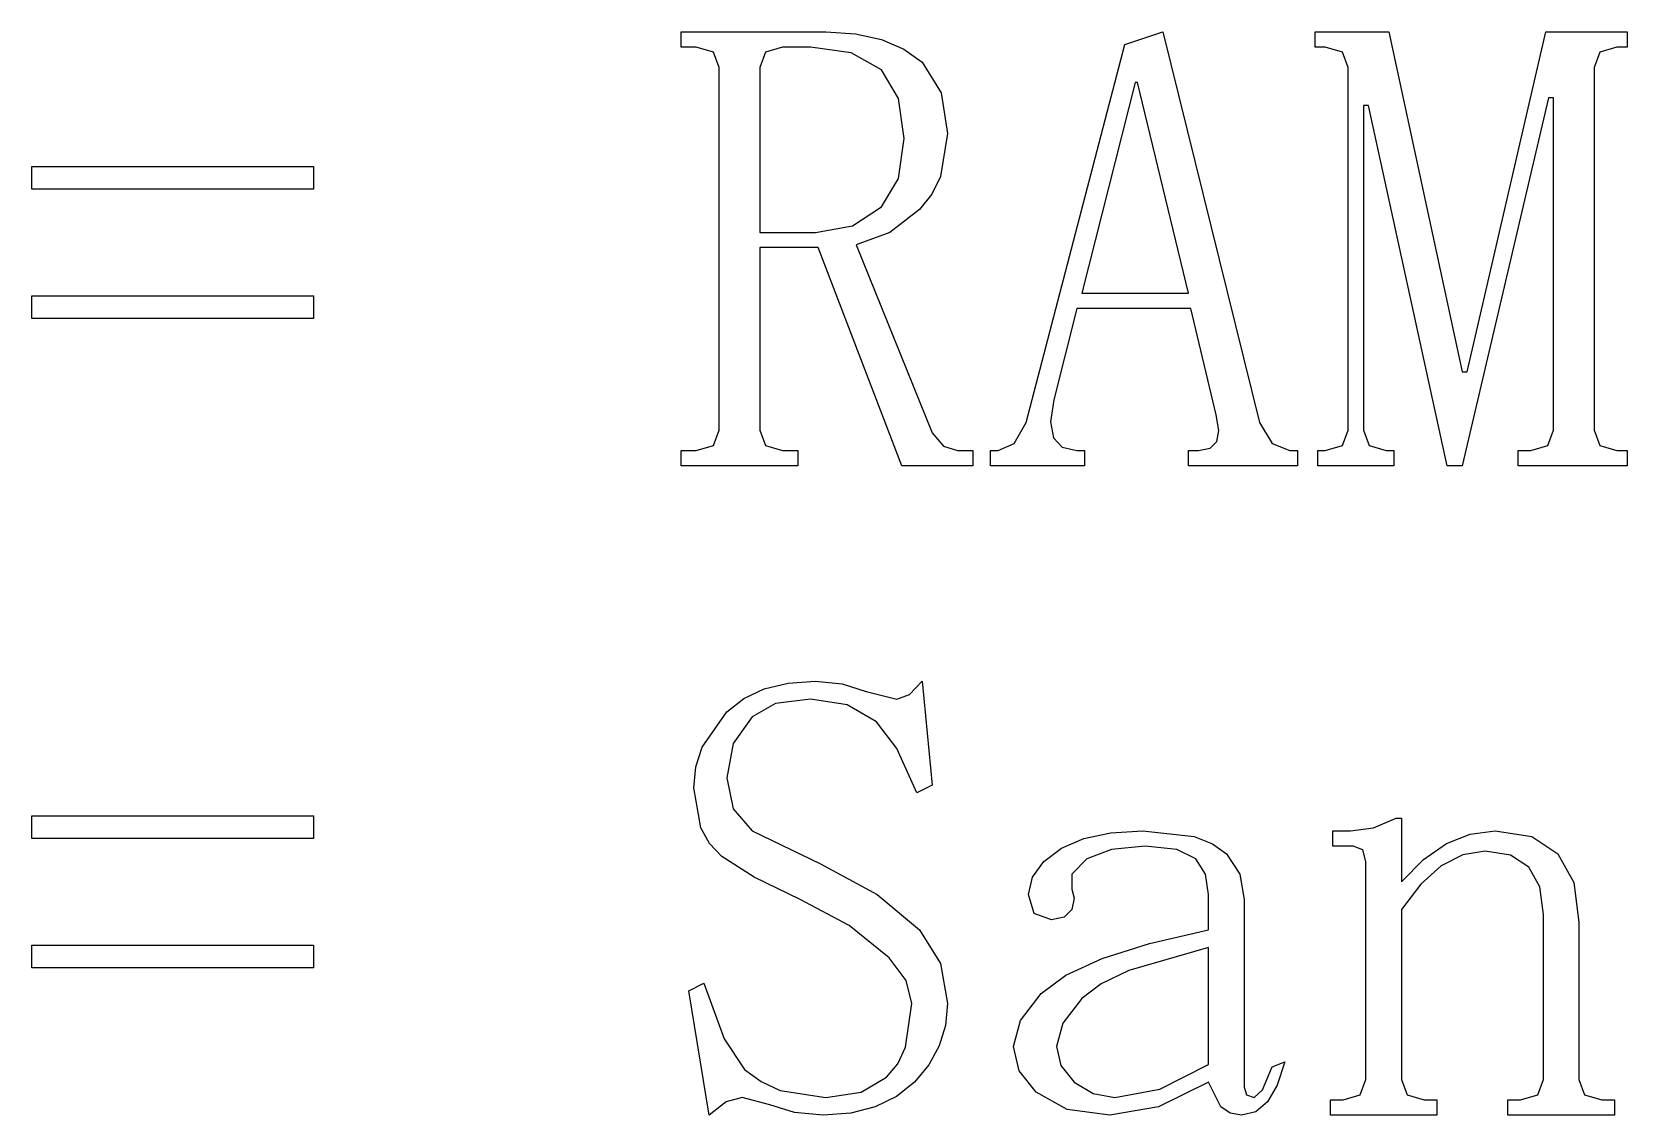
# Model space of a CAD drawing. Extents: x 0 to 621, y -370 to 0.
# Drawn here: x 98.03 to 120.91, y -289.4 to -273.87 of the extents above; entities that cross this region are included whole.
import ezdxf

# ---------------------------------------------------------------- set-up
doc = ezdxf.new("R2010")
doc.units = 0
doc.layers.get('0').update_dxf_attribs({"linetype": 'CONTINUOUS'})

# ---------------------------------------------------------------- blocks, each defined once
blk = doc.blocks.new('BLOCK_919')
at = {"color": 7}
blk.add_lwpolyline([(98.033, -276.124), (98.033, -275.797)], dxfattribs=at)
blk = doc.blocks.new('BLOCK_920')
at = {"color": 7}
blk.add_lwpolyline([(98.033, -275.797), (102.07, -275.797)], dxfattribs=at)
blk = doc.blocks.new('BLOCK_921')
at = {"color": 7}
blk.add_lwpolyline([(102.07, -275.797), (102.07, -276.124)], dxfattribs=at)
blk = doc.blocks.new('BLOCK_922')
at = {"color": 7}
blk.add_lwpolyline([(102.07, -276.124), (98.033, -276.124)], dxfattribs=at)
blk = doc.blocks.new('BLOCK_923')
at = {"color": 7}
blk.add_lwpolyline([(98.033, -277.979), (98.033, -277.652)], dxfattribs=at)
blk = doc.blocks.new('BLOCK_924')
at = {"color": 7}
blk.add_lwpolyline([(98.033, -277.652), (102.07, -277.652)], dxfattribs=at)
blk = doc.blocks.new('BLOCK_925')
at = {"color": 7}
blk.add_lwpolyline([(102.07, -277.652), (102.07, -277.979)], dxfattribs=at)
blk = doc.blocks.new('BLOCK_926')
at = {"color": 7}
blk.add_lwpolyline([(102.07, -277.979), (98.033, -277.979)], dxfattribs=at)
blk = doc.blocks.new('BLOCK_927')
at = {"color": 7}
blk.add_lwpolyline([(109.415, -273.87), (109.842, -273.897)], dxfattribs=at)
blk = doc.blocks.new('BLOCK_928')
at = {"color": 7}
blk.add_lwpolyline([(109.842, -273.897), (110.215, -273.979)], dxfattribs=at)
blk = doc.blocks.new('BLOCK_929')
at = {"color": 7}
blk.add_lwpolyline([(110.215, -273.979), (110.533, -274.115)], dxfattribs=at)
blk = doc.blocks.new('BLOCK_930')
at = {"color": 7}
blk.add_lwpolyline([(110.533, -274.115), (110.797, -274.306)], dxfattribs=at)
blk = doc.blocks.new('BLOCK_931')
at = {"color": 7}
blk.add_lwpolyline([(110.797, -274.306), (111.07, -274.743)], dxfattribs=at)
blk = doc.blocks.new('BLOCK_932')
at = {"color": 7}
blk.add_lwpolyline([(111.07, -274.743), (111.16, -275.324)], dxfattribs=at)
blk = doc.blocks.new('BLOCK_933')
at = {"color": 7}
blk.add_lwpolyline([(111.16, -275.324), (111.06, -275.943)], dxfattribs=at)
blk = doc.blocks.new('BLOCK_934')
at = {"color": 7}
blk.add_lwpolyline([(111.06, -275.943), (110.935, -276.197)], dxfattribs=at)
blk = doc.blocks.new('BLOCK_935')
at = {"color": 7}
blk.add_lwpolyline([(110.935, -276.197), (110.76, -276.415)], dxfattribs=at)
blk = doc.blocks.new('BLOCK_936')
at = {"color": 7}
blk.add_lwpolyline([(110.76, -276.415), (110.333, -276.743)], dxfattribs=at)
blk = doc.blocks.new('BLOCK_937')
at = {"color": 7}
blk.add_lwpolyline([(110.333, -276.743), (109.851, -276.924)], dxfattribs=at)
blk = doc.blocks.new('BLOCK_938')
at = {"color": 7}
blk.add_lwpolyline([(109.851, -276.924), (110.942, -279.615)], dxfattribs=at)
blk = doc.blocks.new('BLOCK_939')
at = {"color": 7}
blk.add_lwpolyline([(110.942, -279.615), (111.106, -279.806)], dxfattribs=at)
blk = doc.blocks.new('BLOCK_940')
at = {"color": 7}
blk.add_lwpolyline([(111.106, -279.806), (111.306, -279.87)], dxfattribs=at)
blk = doc.blocks.new('BLOCK_941')
at = {"color": 7}
blk.add_lwpolyline([(111.306, -279.87), (111.524, -279.87)], dxfattribs=at)
blk = doc.blocks.new('BLOCK_942')
at = {"color": 7}
blk.add_lwpolyline([(111.524, -279.87), (111.524, -280.088)], dxfattribs=at)
blk = doc.blocks.new('BLOCK_943')
at = {"color": 7}
blk.add_lwpolyline([(111.524, -280.088), (110.506, -280.088)], dxfattribs=at)
blk = doc.blocks.new('BLOCK_944')
at = {"color": 7}
blk.add_lwpolyline([(110.506, -280.088), (109.306, -276.961)], dxfattribs=at)
blk = doc.blocks.new('BLOCK_945')
at = {"color": 7}
blk.add_lwpolyline([(109.306, -276.961), (108.47, -276.961)], dxfattribs=at)
blk = doc.blocks.new('BLOCK_946')
at = {"color": 7}
blk.add_lwpolyline([(108.47, -276.961), (108.47, -279.579)], dxfattribs=at)
blk = doc.blocks.new('BLOCK_947')
at = {"color": 7}
blk.add_lwpolyline([(108.47, -279.579), (108.551, -279.797)], dxfattribs=at)
blk = doc.blocks.new('BLOCK_948')
at = {"color": 7}
blk.add_lwpolyline([(108.551, -279.797), (108.797, -279.87)], dxfattribs=at)
blk = doc.blocks.new('BLOCK_949')
at = {"color": 7}
blk.add_lwpolyline([(108.797, -279.87), (109.015, -279.87)], dxfattribs=at)
blk = doc.blocks.new('BLOCK_950')
at = {"color": 7}
blk.add_lwpolyline([(109.015, -279.87), (109.015, -280.088)], dxfattribs=at)
blk = doc.blocks.new('BLOCK_951')
at = {"color": 7}
blk.add_lwpolyline([(109.015, -280.088), (107.342, -280.088)], dxfattribs=at)
blk = doc.blocks.new('BLOCK_952')
at = {"color": 7}
blk.add_lwpolyline([(107.342, -280.088), (107.342, -279.87)], dxfattribs=at)
blk = doc.blocks.new('BLOCK_953')
at = {"color": 7}
blk.add_lwpolyline([(107.342, -279.87), (107.56, -279.87)], dxfattribs=at)
blk = doc.blocks.new('BLOCK_954')
at = {"color": 7}
blk.add_lwpolyline([(107.56, -279.87), (107.806, -279.797)], dxfattribs=at)
blk = doc.blocks.new('BLOCK_955')
at = {"color": 7}
blk.add_lwpolyline([(107.806, -279.797), (107.888, -279.579)], dxfattribs=at)
blk = doc.blocks.new('BLOCK_956')
at = {"color": 7}
blk.add_lwpolyline([(107.888, -279.579), (107.888, -274.379)], dxfattribs=at)
blk = doc.blocks.new('BLOCK_957')
at = {"color": 7}
blk.add_lwpolyline([(107.888, -274.379), (107.806, -274.161)], dxfattribs=at)
blk = doc.blocks.new('BLOCK_958')
at = {"color": 7}
blk.add_lwpolyline([(107.806, -274.161), (107.56, -274.088)], dxfattribs=at)
blk = doc.blocks.new('BLOCK_959')
at = {"color": 7}
blk.add_lwpolyline([(107.56, -274.088), (107.342, -274.088)], dxfattribs=at)
blk = doc.blocks.new('BLOCK_960')
at = {"color": 7}
blk.add_lwpolyline([(107.342, -274.088), (107.342, -273.87)], dxfattribs=at)
blk = doc.blocks.new('BLOCK_961')
at = {"color": 7}
blk.add_lwpolyline([(107.342, -273.87), (109.415, -273.87)], dxfattribs=at)
blk = doc.blocks.new('BLOCK_962')
at = {"color": 7}
blk.add_lwpolyline([(108.47, -276.743), (109.27, -276.743)], dxfattribs=at)
blk = doc.blocks.new('BLOCK_963')
at = {"color": 7}
blk.add_lwpolyline([(109.27, -276.743), (109.797, -276.652)], dxfattribs=at)
blk = doc.blocks.new('BLOCK_964')
at = {"color": 7}
blk.add_lwpolyline([(109.797, -276.652), (110.215, -276.379)], dxfattribs=at)
blk = doc.blocks.new('BLOCK_965')
at = {"color": 7}
blk.add_lwpolyline([(110.215, -276.379), (110.46, -275.97)], dxfattribs=at)
blk = doc.blocks.new('BLOCK_966')
at = {"color": 7}
blk.add_lwpolyline([(110.46, -275.97), (110.542, -275.397)], dxfattribs=at)
blk = doc.blocks.new('BLOCK_967')
at = {"color": 7}
blk.add_lwpolyline([(110.542, -275.397), (110.46, -274.824)], dxfattribs=at)
blk = doc.blocks.new('BLOCK_968')
at = {"color": 7}
blk.add_lwpolyline([(110.46, -274.824), (110.215, -274.415)], dxfattribs=at)
blk = doc.blocks.new('BLOCK_969')
at = {"color": 7}
blk.add_lwpolyline([(110.215, -274.415), (109.779, -274.17)], dxfattribs=at)
blk = doc.blocks.new('BLOCK_970')
at = {"color": 7}
blk.add_lwpolyline([(109.779, -274.17), (109.197, -274.088)], dxfattribs=at)
blk = doc.blocks.new('BLOCK_971')
at = {"color": 7}
blk.add_lwpolyline([(109.197, -274.088), (108.797, -274.088)], dxfattribs=at)
blk = doc.blocks.new('BLOCK_972')
at = {"color": 7}
blk.add_lwpolyline([(108.797, -274.088), (108.551, -274.161)], dxfattribs=at)
blk = doc.blocks.new('BLOCK_973')
at = {"color": 7}
blk.add_lwpolyline([(108.551, -274.161), (108.47, -274.379)], dxfattribs=at)
blk = doc.blocks.new('BLOCK_974')
at = {"color": 7}
blk.add_lwpolyline([(108.47, -274.379), (108.47, -276.743)], dxfattribs=at)
blk = doc.blocks.new('BLOCK_975')
at = {"color": 7}
blk.add_lwpolyline([(114.651, -277.834), (113.015, -277.834)], dxfattribs=at)
blk = doc.blocks.new('BLOCK_976')
at = {"color": 7}
blk.add_lwpolyline([(113.015, -277.834), (112.688, -279.143)], dxfattribs=at)
blk = doc.blocks.new('BLOCK_977')
at = {"color": 7}
blk.add_lwpolyline([(112.688, -279.143), (112.64, -279.461)], dxfattribs=at)
blk = doc.blocks.new('BLOCK_978')
at = {"color": 7}
blk.add_lwpolyline([(112.64, -279.461), (112.679, -279.688)], dxfattribs=at)
blk = doc.blocks.new('BLOCK_979')
at = {"color": 7}
blk.add_lwpolyline([(112.679, -279.688), (112.804, -279.824)], dxfattribs=at)
blk = doc.blocks.new('BLOCK_980')
at = {"color": 7}
blk.add_lwpolyline([(112.804, -279.824), (113.015, -279.87)], dxfattribs=at)
blk = doc.blocks.new('BLOCK_981')
at = {"color": 7}
blk.add_lwpolyline([(113.015, -279.87), (113.124, -279.87)], dxfattribs=at)
blk = doc.blocks.new('BLOCK_982')
at = {"color": 7}
blk.add_lwpolyline([(113.124, -279.87), (113.124, -280.088)], dxfattribs=at)
blk = doc.blocks.new('BLOCK_983')
at = {"color": 7}
blk.add_lwpolyline([(113.124, -280.088), (111.779, -280.088)], dxfattribs=at)
blk = doc.blocks.new('BLOCK_984')
at = {"color": 7}
blk.add_lwpolyline([(111.779, -280.088), (111.779, -279.87)], dxfattribs=at)
blk = doc.blocks.new('BLOCK_985')
at = {"color": 7}
blk.add_lwpolyline([(111.779, -279.87), (111.888, -279.87)], dxfattribs=at)
blk = doc.blocks.new('BLOCK_986')
at = {"color": 7}
blk.add_lwpolyline([(111.888, -279.87), (112.115, -279.77)], dxfattribs=at)
blk = doc.blocks.new('BLOCK_987')
at = {"color": 7}
blk.add_lwpolyline([(112.115, -279.77), (112.288, -279.47)], dxfattribs=at)
blk = doc.blocks.new('BLOCK_988')
at = {"color": 7}
blk.add_lwpolyline([(112.288, -279.47), (113.706, -274.052)], dxfattribs=at)
blk = doc.blocks.new('BLOCK_989')
at = {"color": 7}
blk.add_lwpolyline([(113.706, -274.052), (114.251, -273.87)], dxfattribs=at)
blk = doc.blocks.new('BLOCK_990')
at = {"color": 7}
blk.add_lwpolyline([(114.251, -273.87), (115.633, -279.47)], dxfattribs=at)
blk = doc.blocks.new('BLOCK_991')
at = {"color": 7}
blk.add_lwpolyline([(115.633, -279.47), (115.815, -279.77)], dxfattribs=at)
blk = doc.blocks.new('BLOCK_992')
at = {"color": 7}
blk.add_lwpolyline([(115.815, -279.77), (116.07, -279.87)], dxfattribs=at)
blk = doc.blocks.new('BLOCK_993')
at = {"color": 7}
blk.add_lwpolyline([(116.07, -279.87), (116.179, -279.87)], dxfattribs=at)
blk = doc.blocks.new('BLOCK_994')
at = {"color": 7}
blk.add_lwpolyline([(116.179, -279.87), (116.179, -280.088)], dxfattribs=at)
blk = doc.blocks.new('BLOCK_995')
at = {"color": 7}
blk.add_lwpolyline([(116.179, -280.088), (114.615, -280.088)], dxfattribs=at)
blk = doc.blocks.new('BLOCK_996')
at = {"color": 7}
blk.add_lwpolyline([(114.615, -280.088), (114.615, -279.87)], dxfattribs=at)
blk = doc.blocks.new('BLOCK_997')
at = {"color": 7}
blk.add_lwpolyline([(114.615, -279.87), (114.76, -279.87)], dxfattribs=at)
blk = doc.blocks.new('BLOCK_998')
at = {"color": 7}
blk.add_lwpolyline([(114.76, -279.87), (114.926, -279.838)], dxfattribs=at)
blk = doc.blocks.new('BLOCK_999')
at = {"color": 7}
blk.add_lwpolyline([(114.926, -279.838), (115.024, -279.743)], dxfattribs=at)
blk = doc.blocks.new('BLOCK_1000')
at = {"color": 7}
blk.add_lwpolyline([(115.024, -279.743), (115.054, -279.584)], dxfattribs=at)
blk = doc.blocks.new('BLOCK_1001')
at = {"color": 7}
blk.add_lwpolyline([(115.054, -279.584), (115.015, -279.361)], dxfattribs=at)
blk = doc.blocks.new('BLOCK_1002')
at = {"color": 7}
blk.add_lwpolyline([(115.015, -279.361), (114.651, -277.834)], dxfattribs=at)
blk = doc.blocks.new('BLOCK_1003')
at = {"color": 7}
blk.add_lwpolyline([(113.888, -274.597), (113.851, -274.597)], dxfattribs=at)
blk = doc.blocks.new('BLOCK_1004')
at = {"color": 7}
blk.add_lwpolyline([(113.851, -274.597), (113.088, -277.615)], dxfattribs=at)
blk = doc.blocks.new('BLOCK_1005')
at = {"color": 7}
blk.add_lwpolyline([(113.088, -277.615), (114.615, -277.615)], dxfattribs=at)
blk = doc.blocks.new('BLOCK_1006')
at = {"color": 7}
blk.add_lwpolyline([(114.615, -277.615), (113.888, -274.597)], dxfattribs=at)
blk = doc.blocks.new('BLOCK_1007')
at = {"color": 7}
blk.add_lwpolyline([(120.433, -279.579), (120.515, -279.797)], dxfattribs=at)
blk = doc.blocks.new('BLOCK_1008')
at = {"color": 7}
blk.add_lwpolyline([(120.515, -279.797), (120.76, -279.87)], dxfattribs=at)
blk = doc.blocks.new('BLOCK_1009')
at = {"color": 7}
blk.add_lwpolyline([(120.76, -279.87), (120.906, -279.87)], dxfattribs=at)
blk = doc.blocks.new('BLOCK_1010')
at = {"color": 7}
blk.add_lwpolyline([(120.906, -279.87), (120.906, -280.088)], dxfattribs=at)
blk = doc.blocks.new('BLOCK_1011')
at = {"color": 7}
blk.add_lwpolyline([(120.906, -280.088), (119.342, -280.088)], dxfattribs=at)
blk = doc.blocks.new('BLOCK_1012')
at = {"color": 7}
blk.add_lwpolyline([(119.342, -280.088), (119.342, -279.87)], dxfattribs=at)
blk = doc.blocks.new('BLOCK_1013')
at = {"color": 7}
blk.add_lwpolyline([(119.342, -279.87), (119.524, -279.87)], dxfattribs=at)
blk = doc.blocks.new('BLOCK_1014')
at = {"color": 7}
blk.add_lwpolyline([(119.524, -279.87), (119.77, -279.797)], dxfattribs=at)
blk = doc.blocks.new('BLOCK_1015')
at = {"color": 7}
blk.add_lwpolyline([(119.77, -279.797), (119.851, -279.579)], dxfattribs=at)
blk = doc.blocks.new('BLOCK_1016')
at = {"color": 7}
blk.add_lwpolyline([(119.851, -279.579), (119.851, -274.815)], dxfattribs=at)
blk = doc.blocks.new('BLOCK_1017')
at = {"color": 7}
blk.add_lwpolyline([(119.851, -274.815), (119.779, -274.815)], dxfattribs=at)
blk = doc.blocks.new('BLOCK_1018')
at = {"color": 7}
blk.add_lwpolyline([(119.779, -274.815), (118.542, -280.088)], dxfattribs=at)
blk = doc.blocks.new('BLOCK_1019')
at = {"color": 7}
blk.add_lwpolyline([(118.542, -280.088), (118.324, -280.088)], dxfattribs=at)
blk = doc.blocks.new('BLOCK_1020')
at = {"color": 7}
blk.add_lwpolyline([(118.324, -280.088), (117.197, -274.924)], dxfattribs=at)
blk = doc.blocks.new('BLOCK_1021')
at = {"color": 7}
blk.add_lwpolyline([(117.197, -274.924), (117.124, -274.924)], dxfattribs=at)
blk = doc.blocks.new('BLOCK_1022')
at = {"color": 7}
blk.add_lwpolyline([(117.124, -274.924), (117.124, -279.579)], dxfattribs=at)
blk = doc.blocks.new('BLOCK_1023')
at = {"color": 7}
blk.add_lwpolyline([(117.124, -279.579), (117.206, -279.797)], dxfattribs=at)
blk = doc.blocks.new('BLOCK_1024')
at = {"color": 7}
blk.add_lwpolyline([(117.206, -279.797), (117.451, -279.87)], dxfattribs=at)
blk = doc.blocks.new('BLOCK_1025')
at = {"color": 7}
blk.add_lwpolyline([(117.451, -279.87), (117.56, -279.87)], dxfattribs=at)
blk = doc.blocks.new('BLOCK_1026')
at = {"color": 7}
blk.add_lwpolyline([(117.56, -279.87), (117.56, -280.088)], dxfattribs=at)
blk = doc.blocks.new('BLOCK_1027')
at = {"color": 7}
blk.add_lwpolyline([(117.56, -280.088), (116.47, -280.088)], dxfattribs=at)
blk = doc.blocks.new('BLOCK_1028')
at = {"color": 7}
blk.add_lwpolyline([(116.47, -280.088), (116.47, -279.87)], dxfattribs=at)
blk = doc.blocks.new('BLOCK_1029')
at = {"color": 7}
blk.add_lwpolyline([(116.47, -279.87), (116.579, -279.87)], dxfattribs=at)
blk = doc.blocks.new('BLOCK_1030')
at = {"color": 7}
blk.add_lwpolyline([(116.579, -279.87), (116.824, -279.797)], dxfattribs=at)
blk = doc.blocks.new('BLOCK_1031')
at = {"color": 7}
blk.add_lwpolyline([(116.824, -279.797), (116.906, -279.579)], dxfattribs=at)
blk = doc.blocks.new('BLOCK_1032')
at = {"color": 7}
blk.add_lwpolyline([(116.906, -279.579), (116.906, -274.379)], dxfattribs=at)
blk = doc.blocks.new('BLOCK_1033')
at = {"color": 7}
blk.add_lwpolyline([(116.906, -274.379), (116.824, -274.161)], dxfattribs=at)
blk = doc.blocks.new('BLOCK_1034')
at = {"color": 7}
blk.add_lwpolyline([(116.824, -274.161), (116.579, -274.088)], dxfattribs=at)
blk = doc.blocks.new('BLOCK_1035')
at = {"color": 7}
blk.add_lwpolyline([(116.579, -274.088), (116.433, -274.088)], dxfattribs=at)
blk = doc.blocks.new('BLOCK_1036')
at = {"color": 7}
blk.add_lwpolyline([(116.433, -274.088), (116.433, -273.87)], dxfattribs=at)
blk = doc.blocks.new('BLOCK_1037')
at = {"color": 7}
blk.add_lwpolyline([(116.433, -273.87), (117.488, -273.87)], dxfattribs=at)
blk = doc.blocks.new('BLOCK_1038')
at = {"color": 7}
blk.add_lwpolyline([(117.488, -273.87), (118.542, -278.743)], dxfattribs=at)
blk = doc.blocks.new('BLOCK_1039')
at = {"color": 7}
blk.add_lwpolyline([(118.542, -278.743), (118.615, -278.743)], dxfattribs=at)
blk = doc.blocks.new('BLOCK_1040')
at = {"color": 7}
blk.add_lwpolyline([(118.615, -278.743), (119.742, -273.87)], dxfattribs=at)
blk = doc.blocks.new('BLOCK_1041')
at = {"color": 7}
blk.add_lwpolyline([(119.742, -273.87), (120.906, -273.87)], dxfattribs=at)
blk = doc.blocks.new('BLOCK_1042')
at = {"color": 7}
blk.add_lwpolyline([(120.906, -273.87), (120.906, -274.088)], dxfattribs=at)
blk = doc.blocks.new('BLOCK_1043')
at = {"color": 7}
blk.add_lwpolyline([(120.906, -274.088), (120.76, -274.088)], dxfattribs=at)
blk = doc.blocks.new('BLOCK_1044')
at = {"color": 7}
blk.add_lwpolyline([(120.76, -274.088), (120.515, -274.161)], dxfattribs=at)
blk = doc.blocks.new('BLOCK_1045')
at = {"color": 7}
blk.add_lwpolyline([(120.515, -274.161), (120.433, -274.379)], dxfattribs=at)
blk = doc.blocks.new('BLOCK_1046')
at = {"color": 7}
blk.add_lwpolyline([(120.433, -274.379), (120.433, -279.579)], dxfattribs=at)
blk = doc.blocks.new('BLOCK_1242')
at = {"color": 7}
blk.add_lwpolyline([(98.033, -285.434), (98.033, -285.106)], dxfattribs=at)
blk = doc.blocks.new('BLOCK_1243')
at = {"color": 7}
blk.add_lwpolyline([(98.033, -285.106), (102.07, -285.106)], dxfattribs=at)
blk = doc.blocks.new('BLOCK_1244')
at = {"color": 7}
blk.add_lwpolyline([(102.07, -285.106), (102.07, -285.434)], dxfattribs=at)
blk = doc.blocks.new('BLOCK_1245')
at = {"color": 7}
blk.add_lwpolyline([(102.07, -285.434), (98.033, -285.434)], dxfattribs=at)
blk = doc.blocks.new('BLOCK_1246')
at = {"color": 7}
blk.add_lwpolyline([(98.033, -287.288), (98.033, -286.961)], dxfattribs=at)
blk = doc.blocks.new('BLOCK_1247')
at = {"color": 7}
blk.add_lwpolyline([(98.033, -286.961), (102.07, -286.961)], dxfattribs=at)
blk = doc.blocks.new('BLOCK_1248')
at = {"color": 7}
blk.add_lwpolyline([(102.07, -286.961), (102.07, -287.288)], dxfattribs=at)
blk = doc.blocks.new('BLOCK_1249')
at = {"color": 7}
blk.add_lwpolyline([(102.07, -287.288), (98.033, -287.288)], dxfattribs=at)
blk = doc.blocks.new('BLOCK_1250')
at = {"color": 7}
blk.add_lwpolyline([(110.651, -287.797), (110.57, -287.47)], dxfattribs=at)
blk = doc.blocks.new('BLOCK_1251')
at = {"color": 7}
blk.add_lwpolyline([(110.57, -287.47), (110.324, -287.143)], dxfattribs=at)
blk = doc.blocks.new('BLOCK_1252')
at = {"color": 7}
blk.add_lwpolyline([(110.324, -287.143), (109.751, -286.679)], dxfattribs=at)
blk = doc.blocks.new('BLOCK_1253')
at = {"color": 7}
blk.add_lwpolyline([(109.751, -286.679), (109.051, -286.306)], dxfattribs=at)
blk = doc.blocks.new('BLOCK_1254')
at = {"color": 7}
blk.add_lwpolyline([(109.051, -286.306), (108.388, -285.988)], dxfattribs=at)
blk = doc.blocks.new('BLOCK_1255')
at = {"color": 7}
blk.add_lwpolyline([(108.388, -285.988), (107.924, -285.688)], dxfattribs=at)
blk = doc.blocks.new('BLOCK_1256')
at = {"color": 7}
blk.add_lwpolyline([(107.924, -285.688), (107.749, -285.504)], dxfattribs=at)
blk = doc.blocks.new('BLOCK_1257')
at = {"color": 7}
blk.add_lwpolyline([(107.749, -285.504), (107.624, -285.279)], dxfattribs=at)
blk = doc.blocks.new('BLOCK_1258')
at = {"color": 7}
blk.add_lwpolyline([(107.624, -285.279), (107.524, -284.706)], dxfattribs=at)
blk = doc.blocks.new('BLOCK_1259')
at = {"color": 7}
blk.add_lwpolyline([(107.524, -284.706), (107.554, -284.406)], dxfattribs=at)
blk = doc.blocks.new('BLOCK_1260')
at = {"color": 7}
blk.add_lwpolyline([(107.554, -284.406), (107.642, -284.124)], dxfattribs=at)
blk = doc.blocks.new('BLOCK_1261')
at = {"color": 7}
blk.add_lwpolyline([(107.642, -284.124), (107.997, -283.615)], dxfattribs=at)
blk = doc.blocks.new('BLOCK_1262')
at = {"color": 7}
blk.add_lwpolyline([(107.997, -283.615), (108.24, -283.424)], dxfattribs=at)
blk = doc.blocks.new('BLOCK_1263')
at = {"color": 7}
blk.add_lwpolyline([(108.24, -283.424), (108.533, -283.288)], dxfattribs=at)
blk = doc.blocks.new('BLOCK_1264')
at = {"color": 7}
blk.add_lwpolyline([(108.533, -283.288), (108.876, -283.206)], dxfattribs=at)
blk = doc.blocks.new('BLOCK_1265')
at = {"color": 7}
blk.add_lwpolyline([(108.876, -283.206), (109.27, -283.179)], dxfattribs=at)
blk = doc.blocks.new('BLOCK_1266')
at = {"color": 7}
blk.add_lwpolyline([(109.27, -283.179), (109.651, -283.215)], dxfattribs=at)
blk = doc.blocks.new('BLOCK_1267')
at = {"color": 7}
blk.add_lwpolyline([(109.651, -283.215), (109.997, -283.324)], dxfattribs=at)
blk = doc.blocks.new('BLOCK_1268')
at = {"color": 7}
blk.add_lwpolyline([(109.997, -283.324), (110.433, -283.434)], dxfattribs=at)
blk = doc.blocks.new('BLOCK_1269')
at = {"color": 7}
blk.add_lwpolyline([(110.433, -283.434), (110.615, -283.37)], dxfattribs=at)
blk = doc.blocks.new('BLOCK_1270')
at = {"color": 7}
blk.add_lwpolyline([(110.615, -283.37), (110.797, -283.179)], dxfattribs=at)
blk = doc.blocks.new('BLOCK_1271')
at = {"color": 7}
blk.add_lwpolyline([(110.797, -283.179), (110.942, -284.67)], dxfattribs=at)
blk = doc.blocks.new('BLOCK_1272')
at = {"color": 7}
blk.add_lwpolyline([(110.942, -284.67), (110.724, -284.779)], dxfattribs=at)
blk = doc.blocks.new('BLOCK_1273')
at = {"color": 7}
blk.add_lwpolyline([(110.724, -284.779), (110.433, -284.143)], dxfattribs=at)
blk = doc.blocks.new('BLOCK_1274')
at = {"color": 7}
blk.add_lwpolyline([(110.433, -284.143), (110.142, -283.761)], dxfattribs=at)
blk = doc.blocks.new('BLOCK_1275')
at = {"color": 7}
blk.add_lwpolyline([(110.142, -283.761), (109.724, -283.515)], dxfattribs=at)
blk = doc.blocks.new('BLOCK_1276')
at = {"color": 7}
blk.add_lwpolyline([(109.724, -283.515), (109.197, -283.434)], dxfattribs=at)
blk = doc.blocks.new('BLOCK_1277')
at = {"color": 7}
blk.add_lwpolyline([(109.197, -283.434), (108.697, -283.497)], dxfattribs=at)
blk = doc.blocks.new('BLOCK_1278')
at = {"color": 7}
blk.add_lwpolyline([(108.697, -283.497), (108.36, -283.688)], dxfattribs=at)
blk = doc.blocks.new('BLOCK_1279')
at = {"color": 7}
blk.add_lwpolyline([(108.36, -283.688), (108.088, -284.07)], dxfattribs=at)
blk = doc.blocks.new('BLOCK_1280')
at = {"color": 7}
blk.add_lwpolyline([(108.088, -284.07), (107.997, -284.561)], dxfattribs=at)
blk = doc.blocks.new('BLOCK_1281')
at = {"color": 7}
blk.add_lwpolyline([(107.997, -284.561), (108.088, -285.006)], dxfattribs=at)
blk = doc.blocks.new('BLOCK_1282')
at = {"color": 7}
blk.add_lwpolyline([(108.088, -285.006), (108.36, -285.324)], dxfattribs=at)
blk = doc.blocks.new('BLOCK_1283')
at = {"color": 7}
blk.add_lwpolyline([(108.36, -285.324), (109.342, -285.797)], dxfattribs=at)
blk = doc.blocks.new('BLOCK_1284')
at = {"color": 7}
blk.add_lwpolyline([(109.342, -285.797), (110.151, -286.234)], dxfattribs=at)
blk = doc.blocks.new('BLOCK_1285')
at = {"color": 7}
blk.add_lwpolyline([(110.151, -286.234), (110.76, -286.743)], dxfattribs=at)
blk = doc.blocks.new('BLOCK_1286')
at = {"color": 7}
blk.add_lwpolyline([(110.76, -286.743), (111.06, -287.224)], dxfattribs=at)
blk = doc.blocks.new('BLOCK_1287')
at = {"color": 7}
blk.add_lwpolyline([(111.06, -287.224), (111.16, -287.797)], dxfattribs=at)
blk = doc.blocks.new('BLOCK_1288')
at = {"color": 7}
blk.add_lwpolyline([(111.16, -287.797), (111.131, -288.113)], dxfattribs=at)
blk = doc.blocks.new('BLOCK_1289')
at = {"color": 7}
blk.add_lwpolyline([(111.131, -288.113), (111.042, -288.406)], dxfattribs=at)
blk = doc.blocks.new('BLOCK_1290')
at = {"color": 7}
blk.add_lwpolyline([(111.042, -288.406), (110.895, -288.677)], dxfattribs=at)
blk = doc.blocks.new('BLOCK_1291')
at = {"color": 7}
blk.add_lwpolyline([(110.895, -288.677), (110.688, -288.924)], dxfattribs=at)
blk = doc.blocks.new('BLOCK_1292')
at = {"color": 7}
blk.add_lwpolyline([(110.688, -288.924), (110.429, -289.131)], dxfattribs=at)
blk = doc.blocks.new('BLOCK_1293')
at = {"color": 7}
blk.add_lwpolyline([(110.429, -289.131), (110.124, -289.279)], dxfattribs=at)
blk = doc.blocks.new('BLOCK_1294')
at = {"color": 7}
blk.add_lwpolyline([(110.124, -289.279), (109.774, -289.368)], dxfattribs=at)
blk = doc.blocks.new('BLOCK_1295')
at = {"color": 7}
blk.add_lwpolyline([(109.774, -289.368), (109.379, -289.397)], dxfattribs=at)
blk = doc.blocks.new('BLOCK_1296')
at = {"color": 7}
blk.add_lwpolyline([(109.379, -289.397), (108.97, -289.361)], dxfattribs=at)
blk = doc.blocks.new('BLOCK_1297')
at = {"color": 7}
blk.add_lwpolyline([(108.97, -289.361), (108.615, -289.252)], dxfattribs=at)
blk = doc.blocks.new('BLOCK_1298')
at = {"color": 7}
blk.add_lwpolyline([(108.615, -289.252), (108.215, -289.143)], dxfattribs=at)
blk = doc.blocks.new('BLOCK_1299')
at = {"color": 7}
blk.add_lwpolyline([(108.215, -289.143), (107.988, -289.206)], dxfattribs=at)
blk = doc.blocks.new('BLOCK_1300')
at = {"color": 7}
blk.add_lwpolyline([(107.988, -289.206), (107.742, -289.397)], dxfattribs=at)
blk = doc.blocks.new('BLOCK_1301')
at = {"color": 7}
blk.add_lwpolyline([(107.742, -289.397), (107.451, -287.615)], dxfattribs=at)
blk = doc.blocks.new('BLOCK_1302')
at = {"color": 7}
blk.add_lwpolyline([(107.451, -287.615), (107.67, -287.506)], dxfattribs=at)
blk = doc.blocks.new('BLOCK_1303')
at = {"color": 7}
blk.add_lwpolyline([(107.67, -287.506), (107.96, -288.306)], dxfattribs=at)
blk = doc.blocks.new('BLOCK_1304')
at = {"color": 7}
blk.add_lwpolyline([(107.96, -288.306), (108.251, -288.743)], dxfattribs=at)
blk = doc.blocks.new('BLOCK_1305')
at = {"color": 7}
blk.add_lwpolyline([(108.251, -288.743), (108.488, -288.918)], dxfattribs=at)
blk = doc.blocks.new('BLOCK_1306')
at = {"color": 7}
blk.add_lwpolyline([(108.488, -288.918), (108.76, -289.043)], dxfattribs=at)
blk = doc.blocks.new('BLOCK_1307')
at = {"color": 7}
blk.add_lwpolyline([(108.76, -289.043), (109.415, -289.143)], dxfattribs=at)
blk = doc.blocks.new('BLOCK_1308')
at = {"color": 7}
blk.add_lwpolyline([(109.415, -289.143), (109.924, -289.07)], dxfattribs=at)
blk = doc.blocks.new('BLOCK_1309')
at = {"color": 7}
blk.add_lwpolyline([(109.924, -289.07), (110.288, -288.852)], dxfattribs=at)
blk = doc.blocks.new('BLOCK_1310')
at = {"color": 7}
blk.add_lwpolyline([(110.288, -288.852), (110.447, -288.663)], dxfattribs=at)
blk = doc.blocks.new('BLOCK_1311')
at = {"color": 7}
blk.add_lwpolyline([(110.447, -288.663), (110.56, -288.424)], dxfattribs=at)
blk = doc.blocks.new('BLOCK_1312')
at = {"color": 7}
blk.add_lwpolyline([(110.56, -288.424), (110.651, -287.797)], dxfattribs=at)
blk = doc.blocks.new('BLOCK_1313')
at = {"color": 7}
blk.add_lwpolyline([(114.906, -288.924), (114.188, -289.279)], dxfattribs=at)
blk = doc.blocks.new('BLOCK_1314')
at = {"color": 7}
blk.add_lwpolyline([(114.188, -289.279), (113.488, -289.397)], dxfattribs=at)
blk = doc.blocks.new('BLOCK_1315')
at = {"color": 7}
blk.add_lwpolyline([(113.488, -289.397), (112.879, -289.315)], dxfattribs=at)
blk = doc.blocks.new('BLOCK_1316')
at = {"color": 7}
blk.add_lwpolyline([(112.879, -289.315), (112.433, -289.07)], dxfattribs=at)
blk = doc.blocks.new('BLOCK_1317')
at = {"color": 7}
blk.add_lwpolyline([(112.433, -289.07), (112.188, -288.761)], dxfattribs=at)
blk = doc.blocks.new('BLOCK_1318')
at = {"color": 7}
blk.add_lwpolyline([(112.188, -288.761), (112.106, -288.415)], dxfattribs=at)
blk = doc.blocks.new('BLOCK_1319')
at = {"color": 7}
blk.add_lwpolyline([(112.106, -288.415), (112.206, -288.043)], dxfattribs=at)
blk = doc.blocks.new('BLOCK_1320')
at = {"color": 7}
blk.add_lwpolyline([(112.206, -288.043), (112.506, -287.652)], dxfattribs=at)
blk = doc.blocks.new('BLOCK_1321')
at = {"color": 7}
blk.add_lwpolyline([(112.506, -287.652), (112.86, -287.39)], dxfattribs=at)
blk = doc.blocks.new('BLOCK_1322')
at = {"color": 7}
blk.add_lwpolyline([(112.86, -287.39), (113.379, -287.152)], dxfattribs=at)
blk = doc.blocks.new('BLOCK_1323')
at = {"color": 7}
blk.add_lwpolyline([(113.379, -287.152), (114.06, -286.936)], dxfattribs=at)
blk = doc.blocks.new('BLOCK_1324')
at = {"color": 7}
blk.add_lwpolyline([(114.06, -286.936), (114.906, -286.743)], dxfattribs=at)
blk = doc.blocks.new('BLOCK_1325')
at = {"color": 7}
blk.add_lwpolyline([(114.906, -286.743), (114.906, -286.234)], dxfattribs=at)
blk = doc.blocks.new('BLOCK_1326')
at = {"color": 7}
blk.add_lwpolyline([(114.906, -286.234), (114.86, -285.943)], dxfattribs=at)
blk = doc.blocks.new('BLOCK_1327')
at = {"color": 7}
blk.add_lwpolyline([(114.86, -285.943), (114.724, -285.724)], dxfattribs=at)
blk = doc.blocks.new('BLOCK_1328')
at = {"color": 7}
blk.add_lwpolyline([(114.724, -285.724), (114.451, -285.588)], dxfattribs=at)
blk = doc.blocks.new('BLOCK_1329')
at = {"color": 7}
blk.add_lwpolyline([(114.451, -285.588), (113.997, -285.543)], dxfattribs=at)
blk = doc.blocks.new('BLOCK_1330')
at = {"color": 7}
blk.add_lwpolyline([(113.997, -285.543), (113.515, -285.588)], dxfattribs=at)
blk = doc.blocks.new('BLOCK_1331')
at = {"color": 7}
blk.add_lwpolyline([(113.515, -285.588), (113.16, -285.724)], dxfattribs=at)
blk = doc.blocks.new('BLOCK_1332')
at = {"color": 7}
blk.add_lwpolyline([(113.16, -285.724), (112.942, -285.943)], dxfattribs=at)
blk = doc.blocks.new('BLOCK_1333')
at = {"color": 7}
blk.add_lwpolyline([(112.942, -285.943), (112.942, -286.161)], dxfattribs=at)
blk = doc.blocks.new('BLOCK_1334')
at = {"color": 7}
blk.add_lwpolyline([(112.942, -286.161), (112.979, -286.288)], dxfattribs=at)
blk = doc.blocks.new('BLOCK_1335')
at = {"color": 7}
blk.add_lwpolyline([(112.979, -286.288), (112.942, -286.452)], dxfattribs=at)
blk = doc.blocks.new('BLOCK_1336')
at = {"color": 7}
blk.add_lwpolyline([(112.942, -286.452), (112.833, -286.561)], dxfattribs=at)
blk = doc.blocks.new('BLOCK_1337')
at = {"color": 7}
blk.add_lwpolyline([(112.833, -286.561), (112.651, -286.597)], dxfattribs=at)
blk = doc.blocks.new('BLOCK_1338')
at = {"color": 7}
blk.add_lwpolyline([(112.651, -286.597), (112.406, -286.506)], dxfattribs=at)
blk = doc.blocks.new('BLOCK_1339')
at = {"color": 7}
blk.add_lwpolyline([(112.406, -286.506), (112.324, -286.234)], dxfattribs=at)
blk = doc.blocks.new('BLOCK_1340')
at = {"color": 7}
blk.add_lwpolyline([(112.324, -286.234), (112.379, -285.988)], dxfattribs=at)
blk = doc.blocks.new('BLOCK_1341')
at = {"color": 7}
blk.add_lwpolyline([(112.379, -285.988), (112.542, -285.761)], dxfattribs=at)
blk = doc.blocks.new('BLOCK_1342')
at = {"color": 7}
blk.add_lwpolyline([(112.542, -285.761), (112.795, -285.57)], dxfattribs=at)
blk = doc.blocks.new('BLOCK_1343')
at = {"color": 7}
blk.add_lwpolyline([(112.795, -285.57), (113.115, -285.434)], dxfattribs=at)
blk = doc.blocks.new('BLOCK_1344')
at = {"color": 7}
blk.add_lwpolyline([(113.115, -285.434), (113.504, -285.352)], dxfattribs=at)
blk = doc.blocks.new('BLOCK_1345')
at = {"color": 7}
blk.add_lwpolyline([(113.504, -285.352), (113.96, -285.324)], dxfattribs=at)
blk = doc.blocks.new('BLOCK_1346')
at = {"color": 7}
blk.add_lwpolyline([(113.96, -285.324), (114.697, -285.406)], dxfattribs=at)
blk = doc.blocks.new('BLOCK_1347')
at = {"color": 7}
blk.add_lwpolyline([(114.697, -285.406), (114.963, -285.509)], dxfattribs=at)
blk = doc.blocks.new('BLOCK_1348')
at = {"color": 7}
blk.add_lwpolyline([(114.963, -285.509), (115.16, -285.652)], dxfattribs=at)
blk = doc.blocks.new('BLOCK_1349')
at = {"color": 7}
blk.add_lwpolyline([(115.16, -285.652), (115.351, -285.943)], dxfattribs=at)
blk = doc.blocks.new('BLOCK_1350')
at = {"color": 7}
blk.add_lwpolyline([(115.351, -285.943), (115.415, -286.306)], dxfattribs=at)
blk = doc.blocks.new('BLOCK_1351')
at = {"color": 7}
blk.add_lwpolyline([(115.415, -286.306), (115.415, -288.997)], dxfattribs=at)
blk = doc.blocks.new('BLOCK_1352')
at = {"color": 7}
blk.add_lwpolyline([(115.415, -288.997), (115.451, -289.106)], dxfattribs=at)
blk = doc.blocks.new('BLOCK_1353')
at = {"color": 7}
blk.add_lwpolyline([(115.451, -289.106), (115.56, -289.143)], dxfattribs=at)
blk = doc.blocks.new('BLOCK_1354')
at = {"color": 7}
blk.add_lwpolyline([(115.56, -289.143), (115.679, -289.034)], dxfattribs=at)
blk = doc.blocks.new('BLOCK_1355')
at = {"color": 7}
blk.add_lwpolyline([(115.679, -289.034), (115.815, -288.706)], dxfattribs=at)
blk = doc.blocks.new('BLOCK_1356')
at = {"color": 7}
blk.add_lwpolyline([(115.815, -288.706), (115.997, -288.634)], dxfattribs=at)
blk = doc.blocks.new('BLOCK_1357')
at = {"color": 7}
blk.add_lwpolyline([(115.997, -288.634), (115.89, -288.968)], dxfattribs=at)
blk = doc.blocks.new('BLOCK_1358')
at = {"color": 7}
blk.add_lwpolyline([(115.89, -288.968), (115.751, -289.206)], dxfattribs=at)
blk = doc.blocks.new('BLOCK_1359')
at = {"color": 7}
blk.add_lwpolyline([(115.751, -289.206), (115.581, -289.349)], dxfattribs=at)
blk = doc.blocks.new('BLOCK_1360')
at = {"color": 7}
blk.add_lwpolyline([(115.581, -289.349), (115.379, -289.397)], dxfattribs=at)
blk = doc.blocks.new('BLOCK_1361')
at = {"color": 7}
blk.add_lwpolyline([(115.379, -289.397), (115.213, -289.368)], dxfattribs=at)
blk = doc.blocks.new('BLOCK_1362')
at = {"color": 7}
blk.add_lwpolyline([(115.213, -289.368), (115.079, -289.279)], dxfattribs=at)
blk = doc.blocks.new('BLOCK_1363')
at = {"color": 7}
blk.add_lwpolyline([(115.079, -289.279), (114.906, -288.924)], dxfattribs=at)
blk = doc.blocks.new('BLOCK_1364')
at = {"color": 7}
blk.add_lwpolyline([(114.906, -286.997), (113.76, -287.324)], dxfattribs=at)
blk = doc.blocks.new('BLOCK_1365')
at = {"color": 7}
blk.add_lwpolyline([(113.76, -287.324), (113.365, -287.515)], dxfattribs=at)
blk = doc.blocks.new('BLOCK_1366')
at = {"color": 7}
blk.add_lwpolyline([(113.365, -287.515), (113.088, -287.724)], dxfattribs=at)
blk = doc.blocks.new('BLOCK_1367')
at = {"color": 7}
blk.add_lwpolyline([(113.088, -287.724), (112.815, -288.079)], dxfattribs=at)
blk = doc.blocks.new('BLOCK_1368')
at = {"color": 7}
blk.add_lwpolyline([(112.815, -288.079), (112.724, -288.415)], dxfattribs=at)
blk = doc.blocks.new('BLOCK_1369')
at = {"color": 7}
blk.add_lwpolyline([(112.724, -288.415), (112.788, -288.688)], dxfattribs=at)
blk = doc.blocks.new('BLOCK_1370')
at = {"color": 7}
blk.add_lwpolyline([(112.788, -288.688), (112.979, -288.924)], dxfattribs=at)
blk = doc.blocks.new('BLOCK_1371')
at = {"color": 7}
blk.add_lwpolyline([(112.979, -288.924), (113.251, -289.088)], dxfattribs=at)
blk = doc.blocks.new('BLOCK_1372')
at = {"color": 7}
blk.add_lwpolyline([(113.251, -289.088), (113.56, -289.143)], dxfattribs=at)
blk = doc.blocks.new('BLOCK_1373')
at = {"color": 7}
blk.add_lwpolyline([(113.56, -289.143), (114.206, -289.024)], dxfattribs=at)
blk = doc.blocks.new('BLOCK_1374')
at = {"color": 7}
blk.add_lwpolyline([(114.206, -289.024), (114.906, -288.67)], dxfattribs=at)
blk = doc.blocks.new('BLOCK_1375')
at = {"color": 7}
blk.add_lwpolyline([(114.906, -288.67), (114.906, -286.997)], dxfattribs=at)
blk = doc.blocks.new('BLOCK_1376')
at = {"color": 7}
blk.add_lwpolyline([(117.16, -285.761), (117.115, -285.597)], dxfattribs=at)
blk = doc.blocks.new('BLOCK_1377')
at = {"color": 7}
blk.add_lwpolyline([(117.115, -285.597), (116.979, -285.543)], dxfattribs=at)
blk = doc.blocks.new('BLOCK_1378')
at = {"color": 7}
blk.add_lwpolyline([(116.979, -285.543), (116.688, -285.543)], dxfattribs=at)
blk = doc.blocks.new('BLOCK_1379')
at = {"color": 7}
blk.add_lwpolyline([(116.688, -285.543), (116.688, -285.324)], dxfattribs=at)
blk = doc.blocks.new('BLOCK_1380')
at = {"color": 7}
blk.add_lwpolyline([(116.688, -285.324), (116.942, -285.324)], dxfattribs=at)
blk = doc.blocks.new('BLOCK_1381')
at = {"color": 7}
blk.add_lwpolyline([(116.942, -285.324), (117.27, -285.279)], dxfattribs=at)
blk = doc.blocks.new('BLOCK_1382')
at = {"color": 7}
blk.add_lwpolyline([(117.27, -285.279), (117.597, -285.143)], dxfattribs=at)
blk = doc.blocks.new('BLOCK_1383')
at = {"color": 7}
blk.add_lwpolyline([(117.597, -285.143), (117.67, -285.143)], dxfattribs=at)
blk = doc.blocks.new('BLOCK_1384')
at = {"color": 7}
blk.add_lwpolyline([(117.67, -285.143), (117.67, -286.052)], dxfattribs=at)
blk = doc.blocks.new('BLOCK_1385')
at = {"color": 7}
blk.add_lwpolyline([(117.67, -286.052), (117.985, -285.734)], dxfattribs=at)
blk = doc.blocks.new('BLOCK_1386')
at = {"color": 7}
blk.add_lwpolyline([(117.985, -285.734), (118.315, -285.506)], dxfattribs=at)
blk = doc.blocks.new('BLOCK_1387')
at = {"color": 7}
blk.add_lwpolyline([(118.315, -285.506), (118.658, -285.37)], dxfattribs=at)
blk = doc.blocks.new('BLOCK_1388')
at = {"color": 7}
blk.add_lwpolyline([(118.658, -285.37), (119.015, -285.324)], dxfattribs=at)
blk = doc.blocks.new('BLOCK_1389')
at = {"color": 7}
blk.add_lwpolyline([(119.015, -285.324), (119.54, -285.406)], dxfattribs=at)
blk = doc.blocks.new('BLOCK_1390')
at = {"color": 7}
blk.add_lwpolyline([(119.54, -285.406), (119.915, -285.652)], dxfattribs=at)
blk = doc.blocks.new('BLOCK_1391')
at = {"color": 7}
blk.add_lwpolyline([(119.915, -285.652), (120.14, -286.061)], dxfattribs=at)
blk = doc.blocks.new('BLOCK_1392')
at = {"color": 7}
blk.add_lwpolyline([(120.14, -286.061), (120.215, -286.634)], dxfattribs=at)
blk = doc.blocks.new('BLOCK_1393')
at = {"color": 7}
blk.add_lwpolyline([(120.215, -286.634), (120.215, -288.888)], dxfattribs=at)
blk = doc.blocks.new('BLOCK_1394')
at = {"color": 7}
blk.add_lwpolyline([(120.215, -288.888), (120.297, -289.106)], dxfattribs=at)
blk = doc.blocks.new('BLOCK_1395')
at = {"color": 7}
blk.add_lwpolyline([(120.297, -289.106), (120.542, -289.179)], dxfattribs=at)
blk = doc.blocks.new('BLOCK_1396')
at = {"color": 7}
blk.add_lwpolyline([(120.542, -289.179), (120.724, -289.179)], dxfattribs=at)
blk = doc.blocks.new('BLOCK_1397')
at = {"color": 7}
blk.add_lwpolyline([(120.724, -289.179), (120.724, -289.397)], dxfattribs=at)
blk = doc.blocks.new('BLOCK_1398')
at = {"color": 7}
blk.add_lwpolyline([(120.724, -289.397), (119.197, -289.397)], dxfattribs=at)
blk = doc.blocks.new('BLOCK_1399')
at = {"color": 7}
blk.add_lwpolyline([(119.197, -289.397), (119.197, -289.179)], dxfattribs=at)
blk = doc.blocks.new('BLOCK_1400')
at = {"color": 7}
blk.add_lwpolyline([(119.197, -289.179), (119.379, -289.179)], dxfattribs=at)
blk = doc.blocks.new('BLOCK_1401')
at = {"color": 7}
blk.add_lwpolyline([(119.379, -289.179), (119.624, -289.106)], dxfattribs=at)
blk = doc.blocks.new('BLOCK_1402')
at = {"color": 7}
blk.add_lwpolyline([(119.624, -289.106), (119.706, -288.888)], dxfattribs=at)
blk = doc.blocks.new('BLOCK_1403')
at = {"color": 7}
blk.add_lwpolyline([(119.706, -288.888), (119.706, -286.524)], dxfattribs=at)
blk = doc.blocks.new('BLOCK_1404')
at = {"color": 7}
blk.add_lwpolyline([(119.706, -286.524), (119.654, -286.127)], dxfattribs=at)
blk = doc.blocks.new('BLOCK_1405')
at = {"color": 7}
blk.add_lwpolyline([(119.654, -286.127), (119.497, -285.843)], dxfattribs=at)
blk = doc.blocks.new('BLOCK_1406')
at = {"color": 7}
blk.add_lwpolyline([(119.497, -285.843), (119.235, -285.672)], dxfattribs=at)
blk = doc.blocks.new('BLOCK_1407')
at = {"color": 7}
blk.add_lwpolyline([(119.235, -285.672), (118.87, -285.615)], dxfattribs=at)
blk = doc.blocks.new('BLOCK_1408')
at = {"color": 7}
blk.add_lwpolyline([(118.87, -285.615), (118.549, -285.668)], dxfattribs=at)
blk = doc.blocks.new('BLOCK_1409')
at = {"color": 7}
blk.add_lwpolyline([(118.549, -285.668), (118.242, -285.824)], dxfattribs=at)
blk = doc.blocks.new('BLOCK_1410')
at = {"color": 7}
blk.add_lwpolyline([(118.242, -285.824), (117.949, -286.086)], dxfattribs=at)
blk = doc.blocks.new('BLOCK_1411')
at = {"color": 7}
blk.add_lwpolyline([(117.949, -286.086), (117.67, -286.452)], dxfattribs=at)
blk = doc.blocks.new('BLOCK_1412')
at = {"color": 7}
blk.add_lwpolyline([(117.67, -286.452), (117.67, -288.888)], dxfattribs=at)
blk = doc.blocks.new('BLOCK_1413')
at = {"color": 7}
blk.add_lwpolyline([(117.67, -288.888), (117.751, -289.106)], dxfattribs=at)
blk = doc.blocks.new('BLOCK_1414')
at = {"color": 7}
blk.add_lwpolyline([(117.751, -289.106), (117.997, -289.179)], dxfattribs=at)
blk = doc.blocks.new('BLOCK_1415')
at = {"color": 7}
blk.add_lwpolyline([(117.997, -289.179), (118.179, -289.179)], dxfattribs=at)
blk = doc.blocks.new('BLOCK_1416')
at = {"color": 7}
blk.add_lwpolyline([(118.179, -289.179), (118.179, -289.397)], dxfattribs=at)
blk = doc.blocks.new('BLOCK_1417')
at = {"color": 7}
blk.add_lwpolyline([(118.179, -289.397), (116.651, -289.397)], dxfattribs=at)
blk = doc.blocks.new('BLOCK_1418')
at = {"color": 7}
blk.add_lwpolyline([(116.651, -289.397), (116.651, -289.179)], dxfattribs=at)
blk = doc.blocks.new('BLOCK_1419')
at = {"color": 7}
blk.add_lwpolyline([(116.651, -289.179), (116.833, -289.179)], dxfattribs=at)
blk = doc.blocks.new('BLOCK_1420')
at = {"color": 7}
blk.add_lwpolyline([(116.833, -289.179), (117.079, -289.106)], dxfattribs=at)
blk = doc.blocks.new('BLOCK_1421')
at = {"color": 7}
blk.add_lwpolyline([(117.079, -289.106), (117.16, -288.888)], dxfattribs=at)
blk = doc.blocks.new('BLOCK_1422')
at = {"color": 7}
blk.add_lwpolyline([(117.16, -288.888), (117.16, -285.761)], dxfattribs=at)

msp = doc.modelspace()

# ---------------------------------------------------------------- block references
for name in ['BLOCK_960', 'BLOCK_961', 'BLOCK_927', 'BLOCK_928', 'BLOCK_929', 'BLOCK_989', 'BLOCK_990', 'BLOCK_1036', 'BLOCK_1037', 'BLOCK_1038', 'BLOCK_1040', 'BLOCK_1041', 'BLOCK_1042', 'BLOCK_959', 'BLOCK_958', 'BLOCK_957', 'BLOCK_973', 'BLOCK_972', 'BLOCK_971', 'BLOCK_970', 'BLOCK_969', 'BLOCK_930', 'BLOCK_988', 'BLOCK_1035', 'BLOCK_1034', 'BLOCK_1033', 'BLOCK_1045', 'BLOCK_1044', 'BLOCK_1043', 'BLOCK_956', 'BLOCK_974', 'BLOCK_968', 'BLOCK_931', 'BLOCK_1032', 'BLOCK_1046', 'BLOCK_1004', 'BLOCK_1003', 'BLOCK_1006', 'BLOCK_967', 'BLOCK_932', 'BLOCK_1021', 'BLOCK_1022', 'BLOCK_1020', 'BLOCK_1018', 'BLOCK_1017', 'BLOCK_1016', 'BLOCK_933', 'BLOCK_966', 'BLOCK_919', 'BLOCK_920', 'BLOCK_921', 'BLOCK_965', 'BLOCK_934', 'BLOCK_922', 'BLOCK_935', 'BLOCK_964', 'BLOCK_936', 'BLOCK_962', 'BLOCK_963', 'BLOCK_937', 'BLOCK_945', 'BLOCK_946', 'BLOCK_944', 'BLOCK_938', 'BLOCK_923', 'BLOCK_924', 'BLOCK_925', 'BLOCK_1005', 'BLOCK_976', 'BLOCK_975', 'BLOCK_1002', 'BLOCK_926', 'BLOCK_1039', 'BLOCK_977', 'BLOCK_987', 'BLOCK_978', 'BLOCK_1001', 'BLOCK_991', 'BLOCK_955', 'BLOCK_947', 'BLOCK_939', 'BLOCK_979', 'BLOCK_1000', 'BLOCK_1031', 'BLOCK_1023', 'BLOCK_1015', 'BLOCK_1007', 'BLOCK_952', 'BLOCK_953', 'BLOCK_954', 'BLOCK_948', 'BLOCK_949', 'BLOCK_950', 'BLOCK_940', 'BLOCK_941', 'BLOCK_942', 'BLOCK_984', 'BLOCK_985', 'BLOCK_986', 'BLOCK_980', 'BLOCK_981', 'BLOCK_982', 'BLOCK_996', 'BLOCK_997', 'BLOCK_998', 'BLOCK_999', 'BLOCK_992', 'BLOCK_993', 'BLOCK_994', 'BLOCK_1028', 'BLOCK_1029', 'BLOCK_1030', 'BLOCK_1024', 'BLOCK_1025', 'BLOCK_1026', 'BLOCK_1012', 'BLOCK_1013', 'BLOCK_1014', 'BLOCK_1008', 'BLOCK_1009', 'BLOCK_1010', 'BLOCK_951', 'BLOCK_943', 'BLOCK_983', 'BLOCK_995', 'BLOCK_1027', 'BLOCK_1019', 'BLOCK_1011', 'BLOCK_1263', 'BLOCK_1264', 'BLOCK_1265', 'BLOCK_1266', 'BLOCK_1267', 'BLOCK_1268', 'BLOCK_1269', 'BLOCK_1270', 'BLOCK_1271', 'BLOCK_1261', 'BLOCK_1262', 'BLOCK_1278', 'BLOCK_1277', 'BLOCK_1276', 'BLOCK_1275', 'BLOCK_1279', 'BLOCK_1274', 'BLOCK_1280', 'BLOCK_1260', 'BLOCK_1273', 'BLOCK_1259', 'BLOCK_1258', 'BLOCK_1281', 'BLOCK_1272', 'BLOCK_1242', 'BLOCK_1243', 'BLOCK_1244', 'BLOCK_1282', 'BLOCK_1382', 'BLOCK_1383', 'BLOCK_1384', 'BLOCK_1245', 'BLOCK_1257', 'BLOCK_1283', 'BLOCK_1343', 'BLOCK_1344', 'BLOCK_1345', 'BLOCK_1346', 'BLOCK_1347', 'BLOCK_1379', 'BLOCK_1380', 'BLOCK_1381', 'BLOCK_1387', 'BLOCK_1388', 'BLOCK_1389', 'BLOCK_1390', 'BLOCK_1256', 'BLOCK_1342', 'BLOCK_1331', 'BLOCK_1330', 'BLOCK_1329', 'BLOCK_1328', 'BLOCK_1348', 'BLOCK_1349', 'BLOCK_1378', 'BLOCK_1377', 'BLOCK_1376', 'BLOCK_1386', 'BLOCK_1409', 'BLOCK_1408', 'BLOCK_1407', 'BLOCK_1406', 'BLOCK_1391', 'BLOCK_1255', 'BLOCK_1284', 'BLOCK_1341', 'BLOCK_1332', 'BLOCK_1327', 'BLOCK_1422', 'BLOCK_1385', 'BLOCK_1410', 'BLOCK_1405', 'BLOCK_1254', 'BLOCK_1340', 'BLOCK_1333', 'BLOCK_1326', 'BLOCK_1350', 'BLOCK_1411', 'BLOCK_1404', 'BLOCK_1392', 'BLOCK_1253', 'BLOCK_1285', 'BLOCK_1339', 'BLOCK_1334', 'BLOCK_1335', 'BLOCK_1325', 'BLOCK_1351', 'BLOCK_1338', 'BLOCK_1337', 'BLOCK_1336', 'BLOCK_1412', 'BLOCK_1403', 'BLOCK_1252', 'BLOCK_1286', 'BLOCK_1324', 'BLOCK_1393', 'BLOCK_1246', 'BLOCK_1247', 'BLOCK_1248', 'BLOCK_1323', 'BLOCK_1364', 'BLOCK_1375', 'BLOCK_1251', 'BLOCK_1287', 'BLOCK_1322', 'BLOCK_1249', 'BLOCK_1302', 'BLOCK_1303', 'BLOCK_1250', 'BLOCK_1321', 'BLOCK_1365', 'BLOCK_1301', 'BLOCK_1320', 'BLOCK_1367', 'BLOCK_1366', 'BLOCK_1312', 'BLOCK_1288', 'BLOCK_1289', 'BLOCK_1319', 'BLOCK_1368', 'BLOCK_1304', 'BLOCK_1311', 'BLOCK_1290', 'BLOCK_1318', 'BLOCK_1369', 'BLOCK_1356', 'BLOCK_1357', 'BLOCK_1305', 'BLOCK_1309', 'BLOCK_1310', 'BLOCK_1291', 'BLOCK_1317', 'BLOCK_1370', 'BLOCK_1374', 'BLOCK_1355', 'BLOCK_1306', 'BLOCK_1307', 'BLOCK_1308', 'BLOCK_1292', 'BLOCK_1316', 'BLOCK_1371', 'BLOCK_1372', 'BLOCK_1373', 'BLOCK_1313', 'BLOCK_1363', 'BLOCK_1352', 'BLOCK_1353', 'BLOCK_1354', 'BLOCK_1358', 'BLOCK_1420', 'BLOCK_1421', 'BLOCK_1413', 'BLOCK_1414', 'BLOCK_1401', 'BLOCK_1402', 'BLOCK_1394', 'BLOCK_1395', 'BLOCK_1300', 'BLOCK_1299', 'BLOCK_1298', 'BLOCK_1297', 'BLOCK_1294', 'BLOCK_1293', 'BLOCK_1315', 'BLOCK_1314', 'BLOCK_1362', 'BLOCK_1359', 'BLOCK_1418', 'BLOCK_1419', 'BLOCK_1415', 'BLOCK_1416', 'BLOCK_1399', 'BLOCK_1400', 'BLOCK_1396', 'BLOCK_1397', 'BLOCK_1296', 'BLOCK_1295', 'BLOCK_1361', 'BLOCK_1360', 'BLOCK_1417', 'BLOCK_1398']:
    msp.add_blockref(name, (0, 0))

doc.saveas('drawing.dxf')
